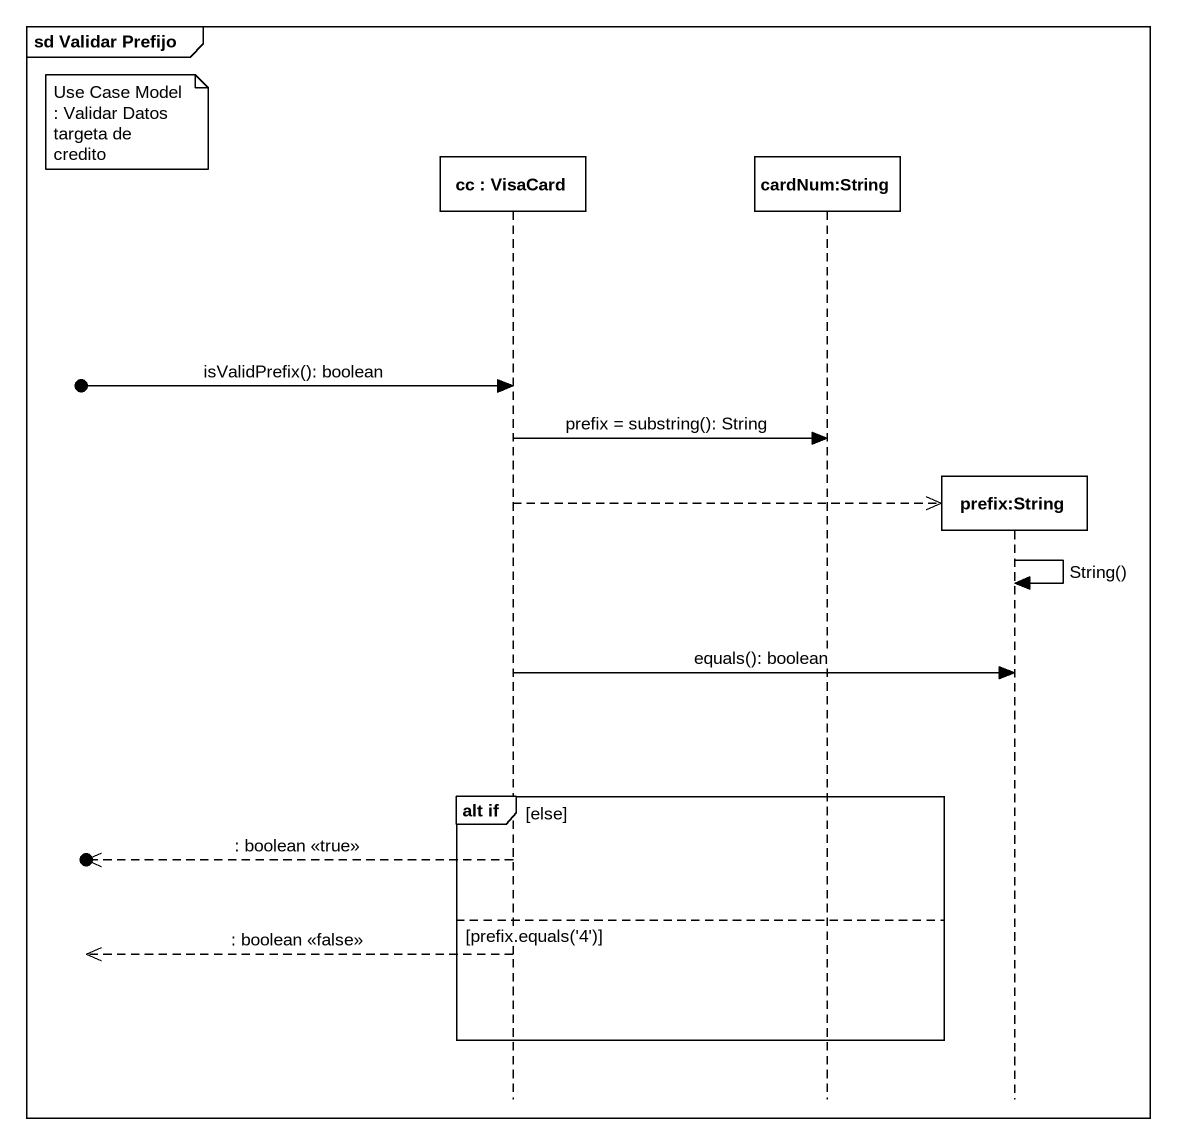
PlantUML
@startuml
mainframe sd Validar Prefijo
hide footbox
participant "cc : VisaCard" as cc
participant "cardNum:String" as cardNum_String
participant "prefix:String" as prefix_String

note left of cc : Use Case Model : Validar Datos targeta de credito
[o-> cc : isValidPrefix(): boolean
cc -> cardNum_String : prefix = substring(): String
cc -->> prefix_String **
prefix_String -> prefix_String : String()
cc -> prefix_String : equals(): boolean
group alt if [else]
  [o<<-- cc : : boolean <<true>>
else prefix.equals('4')
  [o<<-- cc : : boolean <<false>>
end
@enduml
